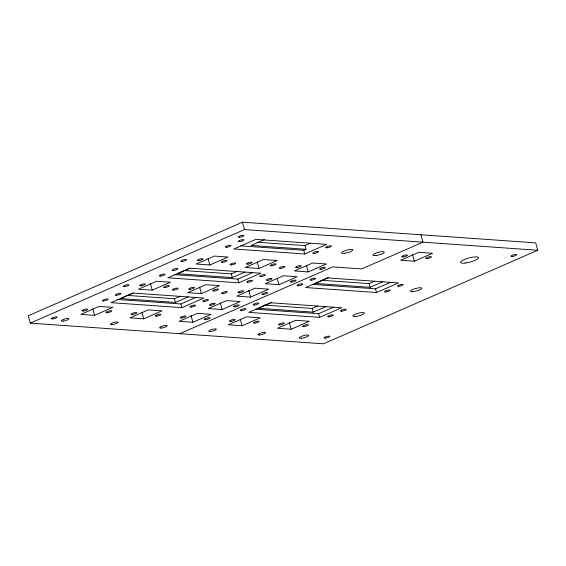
<?xml version="1.0" encoding="UTF-8"?>
<svg xmlns="http://www.w3.org/2000/svg" width="566" height="566" viewBox="0 0 566 566"><rect width="100%" height="100%" fill="white"/><g stroke="black" fill="none" stroke-linecap="round" stroke-linejoin="round"><path stroke-width="0.85" d="M242.489 222.19L28.3 315.743L30.281 323.129L323.511 343.81L537.7 250.257L535.719 242.871L242.489 222.19L244.47 229.577L537.7 250.257M30.281 323.129L244.47 229.577M133.265 293.011L120.572 298.558L175.446 302.428L188.138 296.881M190.148 268.164L177.462 273.711L232.336 277.581L245.028 272.034M264.655 239.538L251.17 245.425L306.043 249.295L305.06 245.609L257.148 242.227M94.55 315.347L112.761 307.395L99.036 306.432L80.832 314.385L94.55 315.347L92.796 308.788M152.197 290.167L170.408 282.222L156.69 281.252L138.479 289.205L152.197 290.167L150.443 283.608M209.852 264.994L228.056 257.042L214.337 256.073L196.133 264.025L209.852 264.994L208.09 258.429M126.551 295.353L174.462 298.735L180.009 296.308M183.441 270.506L231.345 273.887L236.899 271.461M305.06 245.609L310.607 243.182M143.714 318.814L161.918 310.868L148.2 309.899L129.996 317.851L143.714 318.814L141.953 312.255M201.362 293.634L219.566 285.689L205.847 284.719L187.643 292.672L201.362 293.634L199.6 287.075M259.009 268.461L277.213 260.509L263.494 259.539L245.29 267.492L259.009 268.461L257.247 261.895M117.013 299.456L180.894 303.963L195.815 297.447M174.774 274.673L237.777 279.116L252.705 272.593M240.769 245.849L303.772 250.292L306.043 249.295M181.877 307.656L203.873 298.049L132.996 293.046L111 302.654L181.877 307.656L180.894 303.963M238.767 282.809L260.763 273.201L189.886 268.199L167.89 277.807L238.767 282.809L237.777 279.116M304.763 253.985L326.759 244.378L255.874 239.376L233.878 248.983L304.763 253.985L303.772 250.292M192.872 322.28L211.076 314.335L197.357 313.366L179.153 321.318L192.872 322.28L191.11 315.722M222.077 309.531L240.281 301.579L226.563 300.61L208.359 308.562L222.077 309.531L220.315 302.966M250.519 297.108L268.723 289.155L255.004 288.186L236.8 296.138L250.519 297.108L248.757 290.542M278.96 284.684L297.164 276.732L283.446 275.762L265.242 283.715L278.96 284.684L277.206 278.118M308.166 271.928L326.37 263.975L312.651 263.006L294.447 270.958L308.166 271.928L306.404 265.362M179.832 333.678L332.766 266.883L361.681 268.921L422.943 242.163L420.963 234.777M271.814 302.385L258.337 308.272L313.21 312.142L325.896 306.602M328.705 277.538L315.22 283.425L370.1 287.295L382.786 281.755M242.029 325.754L260.233 317.802L246.514 316.833L228.31 324.785L242.029 325.754L240.274 319.189M414.312 261.23L432.516 253.278L418.798 252.309L400.594 260.261L414.312 261.23L412.557 254.665M264.315 305.074L312.22 308.449L317.767 306.022M322.075 280.283L369.11 283.601L374.657 281.175M255.648 309.234L318.651 313.677L333.579 307.161M312.538 284.387L375.541 288.83L390.462 282.314M291.186 329.221L309.39 321.269L295.671 320.299L277.467 328.252L291.186 329.221L289.431 322.655M319.641 317.37L341.638 307.762L270.76 302.768L248.764 312.375L319.641 317.37L318.651 313.677M376.524 292.523L398.528 282.915L327.643 277.92L305.647 287.528L376.524 292.523L375.541 288.83M369.11 283.601L370.1 287.295M312.22 308.449L313.21 312.142M231.345 273.887L232.336 277.581M174.462 298.735L175.446 302.428M83.344 311.01A2.943 0.672 -15 0 0 87.645 309.326A2.943 0.672 -15 0 0 83.386 309.793A2.943 0.672 -15 0 0 83.344 311.01M107.045 312.729A2.943 0.672 -15 0 0 111.622 311.116A2.943 0.672 -15 0 0 107.731 311.364A2.943 0.672 -15 0 0 107.045 312.729M63.371 321.071A3.927 0.899 -15 0 0 68.875 318.8A3.927 0.899 -15 0 0 62.996 319.564A3.927 0.899 -15 0 0 63.371 321.071M52.772 318.856A2.943 0.672 -15 0 0 57.067 317.172A2.943 0.672 -15 0 0 52.815 317.639A2.943 0.672 -15 0 0 52.772 318.856M111.898 324.601A3.927 0.899 -15 0 0 118.004 322.457A3.927 0.899 -15 0 0 112.818 322.783A3.927 0.899 -15 0 0 111.898 324.601M132.345 314.491A2.943 0.672 -15 0 0 136.795 312.842A2.943 0.672 -15 0 0 132.713 313.196A2.943 0.672 -15 0 0 132.345 314.491M156.513 316.168A2.943 0.672 -15 0 0 160.808 314.491A2.943 0.672 -15 0 0 156.556 314.951A2.943 0.672 -15 0 0 156.513 316.168M161.473 328.032A3.927 0.899 -15 0 0 167.196 325.797A3.927 0.899 -15 0 0 161.529 326.412A3.927 0.899 -15 0 0 161.473 328.032M181.665 317.943A2.943 0.672 -15 0 0 185.959 316.26A2.943 0.672 -15 0 0 181.707 316.727A2.943 0.672 -15 0 0 181.665 317.943M205.515 319.649A2.943 0.672 -15 0 0 209.958 318A2.943 0.672 -15 0 0 205.882 318.361A2.943 0.672 -15 0 0 205.515 319.649M210.418 331.52A3.927 0.899 -15 0 0 216.346 329.327A3.927 0.899 -15 0 0 210.906 329.794A3.927 0.899 -15 0 0 210.418 331.52M230.985 321.389A2.943 0.672 -15 0 0 235.116 319.684A2.943 0.672 -15 0 0 230.709 320.257A2.943 0.672 -15 0 0 230.985 321.389M254.827 323.101A2.943 0.672 -15 0 0 259.129 321.424A2.943 0.672 -15 0 0 254.87 321.891A2.943 0.672 -15 0 0 254.827 323.101M279.823 324.891A2.943 0.672 -15 0 0 284.266 323.243A2.943 0.672 -15 0 0 280.191 323.596A2.943 0.672 -15 0 0 279.823 324.891M303.829 326.582A2.943 0.672 -15 0 0 308.279 324.941A2.943 0.672 -15 0 0 304.197 325.294A2.943 0.672 -15 0 0 303.829 326.582M259.377 335.001A3.927 0.899 -15 0 0 265.482 332.858A3.927 0.899 -15 0 0 260.296 333.183A3.927 0.899 -15 0 0 259.377 335.001M301.607 338.27A4.91 1.118 -15 0 0 308.767 335.475A4.91 1.118 -15 0 0 301.678 336.246A4.91 1.118 -15 0 0 301.607 338.27M325.117 338.114A2.943 0.672 -15 0 0 329.695 336.501A2.943 0.672 -15 0 0 325.804 336.749A2.943 0.672 -15 0 0 325.117 338.114M328.874 316.804A2.943 0.672 -15 0 0 333.317 315.163A2.943 0.672 -15 0 0 329.242 315.517A2.943 0.672 -15 0 0 328.874 316.804M341.616 311.187A2.943 0.672 -15 0 0 346.194 309.581A2.943 0.672 -15 0 0 342.303 309.821A2.943 0.672 -15 0 0 341.616 311.187M355.441 316.5A5.886 1.344 -15 0 0 364.327 313.21A5.886 1.344 -15 0 0 356.17 313.918A5.886 1.344 -15 0 0 355.441 316.5M385.92 291.943A2.943 0.672 -15 0 0 390.215 290.266A2.943 0.672 -15 0 0 385.962 290.733A2.943 0.672 -15 0 0 385.92 291.943M398.818 286.311A2.943 0.672 -15 0 0 403.112 284.634A2.943 0.672 -15 0 0 398.86 285.094A2.943 0.672 -15 0 0 398.818 286.311M412.6 291.716A5.886 1.344 -15 0 0 421.748 288.504A5.886 1.344 -15 0 0 413.972 288.985A5.886 1.344 -15 0 0 412.6 291.716M465.464 263.02A9.325 2.13 -15 0 0 478.532 257.622A9.325 2.13 -15 0 0 464.573 259.44A9.325 2.13 -15 0 0 465.464 263.02M512.004 256.483A2.943 0.672 -15 0 0 516.581 254.877A2.943 0.672 -15 0 0 512.69 255.117A2.943 0.672 -15 0 0 512.004 256.483M376.072 255.507A5.886 1.344 -15 0 0 384.328 252.096A5.886 1.344 -15 0 0 375.513 253.243A5.886 1.344 -15 0 0 376.072 255.507M403.105 256.886A2.943 0.672 -15 0 0 407.4 255.209A2.943 0.672 -15 0 0 403.148 255.676A2.943 0.672 -15 0 0 403.105 256.886M426.955 258.598A2.943 0.672 -15 0 0 431.405 256.95A2.943 0.672 -15 0 0 427.323 257.304A2.943 0.672 -15 0 0 426.955 258.598M314.314 253.384A2.943 0.672 -15 0 0 318.446 251.679A2.943 0.672 -15 0 0 314.038 252.252A2.943 0.672 -15 0 0 314.314 253.384M327.049 247.774A2.943 0.672 -15 0 0 331.343 246.09A2.943 0.672 -15 0 0 327.091 246.557A2.943 0.672 -15 0 0 327.049 247.774M344.63 253.285A5.886 1.344 -15 0 0 352.887 249.882A5.886 1.344 -15 0 0 344.071 251.028A5.886 1.344 -15 0 0 344.63 253.285M239.503 237.246A2.943 0.672 -15 0 0 243.946 235.597A2.943 0.672 -15 0 0 239.871 235.951A2.943 0.672 -15 0 0 239.503 237.246M239.588 241.604A2.943 0.672 -15 0 0 243.882 239.927A2.943 0.672 -15 0 0 239.63 240.387A2.943 0.672 -15 0 0 239.588 241.604M226.86 247.215A2.943 0.672 -15 0 0 230.985 245.51A2.943 0.672 -15 0 0 226.577 246.083A2.943 0.672 -15 0 0 226.86 247.215M181.962 261.442A2.943 0.672 -15 0 0 186.539 259.836A2.943 0.672 -15 0 0 182.655 260.077A2.943 0.672 -15 0 0 181.962 261.442M198.808 260.629A2.943 0.672 -15 0 0 202.932 258.924A2.943 0.672 -15 0 0 198.525 259.497A2.943 0.672 -15 0 0 198.808 260.629M222.65 262.341A2.943 0.672 -15 0 0 226.945 260.664A2.943 0.672 -15 0 0 222.693 261.131A2.943 0.672 -15 0 0 222.65 262.341M124.789 286.58A2.943 0.672 -15 0 0 128.914 284.875A2.943 0.672 -15 0 0 124.513 285.448A2.943 0.672 -15 0 0 124.789 286.58M141.16 285.809A2.943 0.672 -15 0 0 145.285 284.104A2.943 0.672 -15 0 0 140.877 284.677A2.943 0.672 -15 0 0 141.16 285.809M164.847 287.535A2.943 0.672 -15 0 0 169.291 285.887A2.943 0.672 -15 0 0 165.208 286.247A2.943 0.672 -15 0 0 164.847 287.535M116.554 295.289A2.943 0.672 -15 0 0 120.997 293.641A2.943 0.672 -15 0 0 116.921 293.995A2.943 0.672 -15 0 0 116.554 295.289M103.507 300.935A2.943 0.672 -15 0 0 108.085 299.322A2.943 0.672 -15 0 0 104.194 299.57A2.943 0.672 -15 0 0 103.507 300.935M191.117 307.09A2.943 0.672 -15 0 0 195.56 305.442A2.943 0.672 -15 0 0 191.478 305.796A2.943 0.672 -15 0 0 191.117 307.09M203.859 301.473A2.943 0.672 -15 0 0 208.437 299.86A2.943 0.672 -15 0 0 204.545 300.107A2.943 0.672 -15 0 0 203.859 301.473M222.785 293.549A2.943 0.672 -15 0 0 227.228 291.9A2.943 0.672 -15 0 0 223.153 292.254A2.943 0.672 -15 0 0 222.785 293.549M239.475 292.742A2.943 0.672 -15 0 0 243.599 291.037A2.943 0.672 -15 0 0 239.192 291.61A2.943 0.672 -15 0 0 239.475 292.742M210.863 305.187A2.943 0.672 -15 0 0 215.165 303.51A2.943 0.672 -15 0 0 210.913 303.97A2.943 0.672 -15 0 0 210.863 305.187M235.039 306.864A2.943 0.672 -15 0 0 239.163 305.159A2.943 0.672 -15 0 0 234.756 305.732A2.943 0.672 -15 0 0 235.039 306.864M263.013 294.483A2.943 0.672 -15 0 0 267.584 292.877A2.943 0.672 -15 0 0 263.699 293.117A2.943 0.672 -15 0 0 263.013 294.483M254.467 304.989A2.943 0.672 -15 0 0 258.761 303.312A2.943 0.672 -15 0 0 254.509 303.779A2.943 0.672 -15 0 0 254.467 304.989M241.265 310.649A2.943 0.672 -15 0 0 245.842 309.043A2.943 0.672 -15 0 0 241.951 309.284A2.943 0.672 -15 0 0 241.265 310.649M247.851 282.257A2.943 0.672 -15 0 0 252.429 280.644A2.943 0.672 -15 0 0 248.538 280.892A2.943 0.672 -15 0 0 247.851 282.257M261.223 276.576A2.943 0.672 -15 0 0 265.348 274.871A2.943 0.672 -15 0 0 260.94 275.444A2.943 0.672 -15 0 0 261.223 276.576M280.757 268.334A2.943 0.672 -15 0 0 284.882 266.628A2.943 0.672 -15 0 0 280.474 267.202A2.943 0.672 -15 0 0 280.757 268.334M296.803 267.598A2.943 0.672 -15 0 0 301.246 265.949A2.943 0.672 -15 0 0 297.164 266.31A2.943 0.672 -15 0 0 296.803 267.598M267.598 280.354A2.943 0.672 -15 0 0 272.041 278.705A2.943 0.672 -15 0 0 267.966 279.059A2.943 0.672 -15 0 0 267.598 280.354M321.127 269.26A2.943 0.672 -15 0 0 325.259 267.555A2.943 0.672 -15 0 0 320.851 268.128A2.943 0.672 -15 0 0 321.127 269.26M311.201 280.156A2.943 0.672 -15 0 0 315.644 278.514A2.943 0.672 -15 0 0 311.569 278.868A2.943 0.672 -15 0 0 311.201 280.156M298.629 285.759A2.943 0.672 -15 0 0 302.753 284.054A2.943 0.672 -15 0 0 298.346 284.627A2.943 0.672 -15 0 0 298.629 285.759M231.43 264.888A2.943 0.672 -15 0 0 235.725 263.204A2.943 0.672 -15 0 0 231.473 263.671A2.943 0.672 -15 0 0 231.43 264.888M247.965 264.096A2.943 0.672 -15 0 0 252.089 262.391A2.943 0.672 -15 0 0 247.682 262.964A2.943 0.672 -15 0 0 247.965 264.096M271.807 265.808A2.943 0.672 -15 0 0 276.102 264.131A2.943 0.672 -15 0 0 271.85 264.598A2.943 0.672 -15 0 0 271.807 265.808M173.783 290.068A2.943 0.672 -15 0 0 178.078 288.384A2.943 0.672 -15 0 0 173.826 288.851A2.943 0.672 -15 0 0 173.783 290.068M189.992 289.311A2.943 0.672 -15 0 0 194.442 287.662A2.943 0.672 -15 0 0 190.36 288.016A2.943 0.672 -15 0 0 189.992 289.311M213.849 291.016A2.943 0.672 -15 0 0 218.426 289.41A2.943 0.672 -15 0 0 214.542 289.65A2.943 0.672 -15 0 0 213.849 291.016M173.762 270.406A2.943 0.672 -15 0 0 177.887 268.701A2.943 0.672 -15 0 0 173.486 269.275A2.943 0.672 -15 0 0 173.762 270.406M160.546 276.074A2.943 0.672 -15 0 0 164.989 274.425A2.943 0.672 -15 0 0 160.914 274.779A2.943 0.672 -15 0 0 160.546 276.074M291.766 282.031A2.943 0.672 -15 0 0 296.06 280.354A2.943 0.672 -15 0 0 291.808 280.821A2.943 0.672 -15 0 0 291.766 282.031"/></g></svg>
